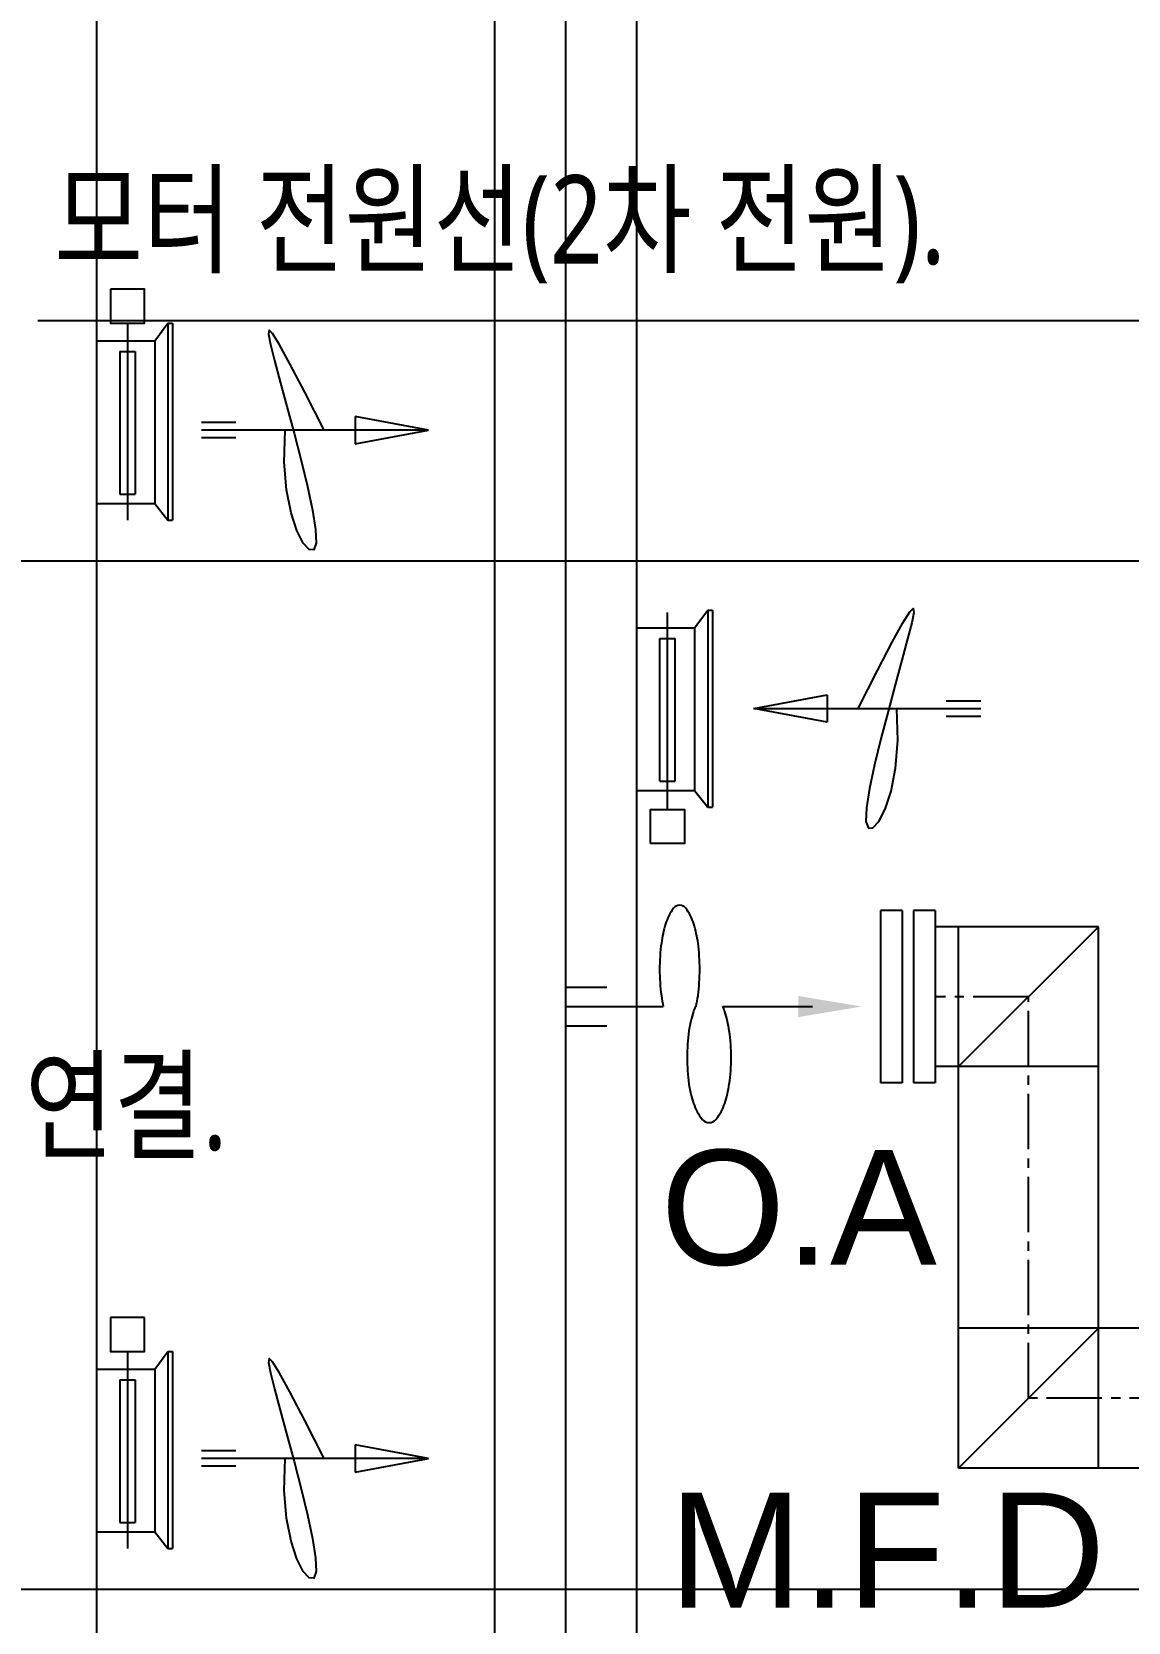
# Model space of a CAD drawing. Header units: millimetres. Extents: x 8533 to 164433, y 5768 to 115327.
# Drawn here: x 105573 to 109290, y 25303 to 30692 of the extents above; entities that cross this region are included whole.
import ezdxf
from ezdxf.enums import TextEntityAlignment as Align

# ---------------------------------------------------------------- set-up
doc = ezdxf.new("R2010")
doc.units = ezdxf.units.MM
doc.header["$LTSCALE"] = 250
doc.linetypes.add('CENTER2', pattern=[1.125, 0.75, -0.125, 0.125, -0.125])
for name, color, linetype in [('AA-XXXX-DIMS', 7, 'Continuous'), ('ARC', 8, 'Continuous'), ('FTEXT', 2, 'Continuous'), ('OUT', 4, 'Continuous'), ('p', 3, 'Continuous'), ('st', 4, 'Continuous'), ('전실제연_인버터', 3, 'Continuous')]:
    doc.layers.add(name, color=color, linetype=linetype)
doc.styles.add('DM', font='')
doc.styles.add('STYLE1', font='arial.ttf')
doc.styles.add('맑은고딕', font='')
doc.styles.get('DM').set_extended_font_data('Malgun Gothic')
doc.styles.get('맑은고딕').set_extended_font_data('Malgun Gothic')
doc.dimstyles.new('DIM_40', dxfattribs={"dimscale": 250, "dimtxt": 3, "dimasz": 1.5, "dimexe": 2, "dimexo": 2.5, "dimgap": 1, "dimtad": 1, "dimdec": 0, "dimzin": 0, "dimdsep": 46, "dimtxsty": '맑은고딕', "dimblk1": 'DIMDOT', "dimblk2": 'DIMDOT', "dimsah": 1, "dimcen": 0.09, "dimdle": 2, "dimclrd": 7, "dimclre": 7, "dimclrt": 3, "dimadec": 0, "dimazin": 0, "dimtfac": 1, "dimtdec": 0, "dimtix": 1, "dimtmove": 2, "dimatfit": 3, "dimldrblk": 'DIMDOT', "dimfxl": 1, "dimtolj": 1, "dimtzin": 0, "dimarcsym": 0})

# ---------------------------------------------------------------- blocks, each defined once
blk = doc.blocks.new('DIMDOT')
at = {"layer": 'AA-XXXX-DIMS'}
for p, q in [((0, -1.5), (0, 1.5)), ((-1.5, 0), (1.5, 0))]:
    blk.add_line(p, q, dxfattribs=at)
for radius in [0.5, 0.25]:
    blk.add_circle((0, 0), radius, dxfattribs=at)

msp = doc.modelspace()

# ---------------------------------------------------------------- linework, layer by layer
at = {"layer": 'ARC'}
for p, q in [((19210.6, 28899.9), (124753.7, 28899.9)), ((19210.6, 25415.1), (124753.6, 25415.1))]:
    msp.add_line(p, q, dxfattribs=at)
at = {"layer": 'OUT'}
for p, q in [((105897.1, 29705.1), (105897.1, 29036.9)), ((105989.3, 29645.3), (106033.9, 29705.1)), ((106033.9, 29705.1), (106049.5, 29705.1)), ((106033.9, 29705.1), (106033.9, 29036.9)), ((106049.5, 29705.1), (106049.5, 29036.9)), ((105793, 29645.3), (105989.3, 29645.3)), ((105989.3, 29645.3), (105989.3, 29094.1)), ((105871.1, 29608.9), (105923.1, 29608.9)), ((105871.1, 29608.9), (105871.1, 29125.3)), ((105923.1, 29608.9), (105923.1, 29125.3)), ((105871.1, 29125.3), (105923.1, 29125.3)), ((105793, 29094.1), (105989.3, 29094.1)), ((105989.3, 29094.1), (106033.9, 29036.9)), ((106033.9, 29036.9), (106049.5, 29036.9)), ((107819.8, 28673), (107864.4, 28732.8)), ((107864.4, 28732.8), (107880, 28732.8)), ((107864.4, 28732.8), (107864.4, 28064.6)), ((107880, 28732.8), (107880, 28064.6)), ((107623.5, 28673), (107819.8, 28673)), ((107727.5, 28056.8), (107727.5, 28725)), ((107819.8, 28673), (107819.8, 28121.8)), ((107701.5, 28636.6), (107753.6, 28636.6)), ((107701.5, 28153), (107701.5, 28636.6)), ((107753.6, 28153), (107753.6, 28636.6)), ((107701.5, 28153), (107753.6, 28153)), ((107623.5, 28121.8), (107819.8, 28121.8)), ((107819.8, 28121.8), (107864.4, 28064.6)), ((107864.4, 28064.6), (107880, 28064.6)), ((105897.1, 26220.3), (105897.1, 25552.1)), ((105989.3, 26160.5), (106033.9, 26220.3)), ((106033.9, 26220.3), (106049.5, 26220.3)), ((106033.9, 26220.3), (106033.9, 25552.1)), ((106049.5, 26220.3), (106049.5, 25552.1)), ((105793, 26160.5), (105989.3, 26160.5)), ((105989.3, 26160.5), (105989.3, 25609.3)), ((105871.1, 26124.1), (105871.1, 25640.5)), ((105871.1, 26124.1), (105923.1, 26124.1)), ((105923.1, 26124.1), (105923.1, 25640.5)), ((105793, 25609.3), (105989.3, 25609.3)), ((105871.1, 25640.5), (105923.1, 25640.5)), ((105989.3, 25609.3), (106033.9, 25552.1)), ((106033.9, 25552.1), (106049.5, 25552.1))]:
    msp.add_line(p, q, dxfattribs=at)
msp.add_lwpolyline([(105839.3, 29820.6), (105839.3, 29705.1), (105954.8, 29705.1), (105954.8, 29820.6)], close=True, dxfattribs=at)
msp.add_lwpolyline([(105839.3, 29705.1), (105954.8, 29705.1)], dxfattribs=at)
at = {"layer": 'OUT', "elevation": 0}
msp.add_lwpolyline([(107669.8, 27941.3), (107669.8, 28056.8), (107785.3, 28056.8), (107785.3, 27941.3)], close=True, dxfattribs=at)
for points in [[(105839.3, 26335.8), (105839.3, 26220.3), (105954.8, 26220.3), (105954.8, 26335.8)], [(105954.8, 26335.8), (105839.3, 26335.8)], [(105839.3, 26220.3), (105954.8, 26220.3)]]:
    msp.add_lwpolyline(points, dxfattribs=at)
at = {"layer": 'p', "color": 4, "linetype": 'Continuous'}
for p, q in [((107142.9, 16846.5), (107142.9, 94152.9)), ((107623.5, 16846.5), (107623.5, 93679)), ((105793, 15017.4), (105793, 91125.6))]:
    msp.add_line(p, q, dxfattribs=at)
at = {"layer": 'p', "color": 1}
for p, q in [((107383.2, 16846.5), (107383.2, 93916)), ((106264.4, 29367.9), (106147.7, 29367.9)), ((106917.2, 29342), (106147.7, 29342)), ((106264.4, 29316.1), (106147.7, 29316.1)), ((108673.3, 28424.6), (108790.1, 28424.6)), ((108020.5, 28398.7), (108790.1, 28398.7)), ((108673.3, 28372.8), (108790.1, 28372.8)), ((106264.4, 25883.1), (106147.7, 25883.1)), ((106917.2, 25857.2), (106147.7, 25857.2)), ((106264.4, 25831.3), (106147.7, 25831.3))]:
    msp.add_line(p, q, dxfattribs=at)
at = {"layer": 'p', "color": 1, "linetype": 'Continuous'}
for p, q in [((106668.5, 29388.4), (106668.5, 29295.6)), ((106917.2, 29342), (106668.5, 29388.4)), ((106668.5, 29295.6), (106917.2, 29342)), ((108020.5, 28398.7), (108269.2, 28445.1)), ((108269.2, 28445.1), (108269.2, 28352.3)), ((108269.2, 28352.3), (108020.5, 28398.7)), ((106668.5, 25903.6), (106668.5, 25810.8)), ((106917.2, 25857.2), (106668.5, 25903.6)), ((106668.5, 25810.8), (106917.2, 25857.2))]:
    msp.add_line(p, q, dxfattribs=at)
at = {"layer": 'p', "color": 1}
for points in [[(106563.9, 29342), (106498, 29471.4), (106447.8, 29567.7), (106411.8, 29633.3), (106388.7, 29670.4), (106376.9, 29681.1), (106375.1, 29667.9), (106381.8, 29632.7), (106395.6, 29578), (106414.8, 29506.4), (106437.7, 29422.6), (106462.2, 29332), (106486.2, 29239.8), (106507.7, 29151.2), (106524.6, 29071.5), (106535, 29005.9), (106536.8, 28959.7), (106528.9, 28937), (106513.3, 28937.5), (106493.2, 28959.5), (106471.7, 29001.8), (106451.7, 29062.6), (106436.4, 29140.6), (106428.8, 29234.2), (106431.9, 29342)], [(108373.9, 28398.7), (108439.8, 28528.1), (108490, 28624.4), (108525.9, 28690), (108549.1, 28727.1), (108560.8, 28737.8), (108562.7, 28724.6), (108556, 28689.4), (108542.2, 28634.7), (108522.9, 28563.1), (108500, 28479.3), (108475.6, 28388.7), (108451.6, 28296.5), (108430.1, 28207.9), (108413.1, 28128.2), (108402.7, 28062.6), (108400.9, 28016.4), (108408.9, 27993.7), (108424.5, 27994.2), (108444.5, 28016.2), (108466.1, 28058.5), (108486, 28119.3), (108501.3, 28197.3), (108509, 28291), (108505.8, 28398.7)], [(106563.9, 25857.2), (106498, 25986.6), (106447.8, 26082.9), (106411.8, 26148.5), (106388.7, 26185.6), (106376.9, 26196.3), (106375.1, 26183.1), (106381.8, 26147.9), (106395.6, 26093.2), (106414.8, 26021.6), (106437.7, 25937.8), (106462.2, 25847.2), (106486.2, 25755), (106507.7, 25666.4), (106524.6, 25586.7), (106535, 25521.1), (106536.8, 25474.9), (106528.9, 25452.2), (106513.3, 25452.7), (106493.2, 25474.7), (106471.7, 25517), (106451.7, 25577.8), (106436.4, 25655.8), (106428.8, 25749.4), (106431.9, 25857.2)]]:
    msp.add_lwpolyline(points, dxfattribs=at)
at = {"layer": 'st', "color": 4}
for p, q in [((108523.2, 27714.5, 0), (108450.2, 27714.5, 0)), ((108450.2, 27714.5, 0), (108450.2, 27130.6, 0)), ((108523.2, 27714.5, 0), (108523.2, 27130.6, 0)), ((108635.5, 27714.5, 0), (108562.5, 27714.5, 0)), ((108562.5, 27714.5, 0), (108562.5, 27130.6, 0)), ((108635.5, 27714.5, 0), (108635.5, 27130.6, 0)), ((109188.8, 27659.5, 0), (108635.5, 27659.5, 0)), ((108715, 25824.9, 0), (108715, 27659.5, 0)), ((109188.8, 25824.9, 0), (109188.8, 27659.5, 0)), ((109188.8, 27185.6, 0), (108635.5, 27185.6, 0)), ((108523.2, 27130.6, 0), (108450.2, 27130.6, 0)), ((108635.5, 27130.6, 0), (108562.5, 27130.6, 0)), ((109991, 26298.7, 0), (108715, 26298.7, 0)), ((109991, 25824.9, 0), (108715, 25824.9, 0))]:
    msp.add_line(p, q, dxfattribs=at)
at = {"layer": 'st'}
for p, q in [((108715, 27185.6, 0), (109188.8, 27659.5, 0)), ((108715, 25824.9, 0), (109188.8, 26298.7, 0))]:
    msp.add_line(p, q, dxfattribs=at)
at = {"layer": 'st', "color": 1}
for p, q in [((107382, 27454.5, 0), (107522.6, 27454.5, 0)), ((107384.9, 27389.1, 0), (107713.8, 27389.1, 0)), ((107822.8, 27389.1, 0), (107824.7, 27389.1, 0)), ((107915.3, 27389.1, 0), (108220.1, 27389.1, 0)), ((107382, 27323.6, 0), (107522.6, 27323.6, 0))]:
    msp.add_line(p, q, dxfattribs=at)
at = {"layer": 'st', "color": 1, "linetype": 'CENTER2'}
for p, q in [((108951.9, 27422.5, 0), (108635.5, 27422.5, 0)), ((108951.9, 26061.8, 0), (108951.9, 27422.5, 0)), ((110044.6, 26061.8, 0), (108951.9, 26061.8, 0))]:
    msp.add_line(p, q, dxfattribs=at)
at = {"layer": 'st', "color": 1, "elevation": 0}
for points in [[(107824.7, 27389.1, 0.02484), (107831.4, 27426.2, 0.032193), (107837.1, 27515.3, 0.032193), (107831.4, 27604.4, 0.043567), (107817.2, 27668.9, 0.086075), (107789.8, 27722.3, 0.23532), (107769.2, 27732.5, 0.23532), (107748.6, 27722.3, 0.086075), (107721.2, 27668.9, 0.043567), (107707.1, 27604.4, 0.032193), (107701.3, 27515.3, 0.032193), (107707.1, 27426.2, 0.02484), (107713.8, 27389.1)], [(107822.8, 27389.1, 0.025799), (107816.3, 27372.6, 0.046785), (107800.7, 27306.9, 0.034822), (107794.4, 27216.5, 0.034822), (107800.7, 27126.2, 0.046785), (107816.3, 27060.5, 0.089905), (107846, 27006.8, 0.225171), (107869.1, 26995.9, 0.225171), (107892.2, 27006.8, 0.089905), (107921.9, 27060.5, 0.046785), (107937.4, 27126.2, 0.034822), (107943.7, 27216.5, 0.034822), (107937.4, 27306.9, 0.046785), (107921.9, 27372.6, 0.025799), (107915.3, 27389.1)]]:
    msp.add_lwpolyline(points, format="xyb", dxfattribs=at)
at = {"layer": 'st', "color": 1}
msp.add_solid([(108171.1, 27353.2, 0), (108171.1, 27424.9, 0), (108386.3, 27389.1, 0)], dxfattribs=at)

# ---------------------------------------------------------------- texts
at = {"layer": 'FTEXT', "style": 'DM', "width": 0.8}
for s, p in [('모터 전원선(2차 전원).', (105648.6, 30056.4, 0)), ('중계기 연결.', (104564.3, 27054.4))]:
    msp.add_text(s, height=300, dxfattribs=at).set_placement(p, align=Align.MIDDLE_LEFT)
at = {"layer": 'st', "color": 2, "style": 'STYLE1'}
for s, p in [('O.A', (107704.4, 26514, 0)), ('M.F.D', (107732.2, 25352.5))]:
    msp.add_text(s, height=389.35, dxfattribs=at).set_placement(p)

# ---------------------------------------------------------------- leaders
at = {"layer": '전실제연_인버터', "color": 1}
msp.add_leader([(110531.9, 26999.3, 0), (109372.2, 29713, 0), (105592.6, 29713, 0)], dimstyle='DIM_40', override={"dimgap": 1, "dimtad": 0, "dimclrd": 1, "dimldrblk": 'Open90'}, dxfattribs=at)

doc.saveas('drawing.dxf')
